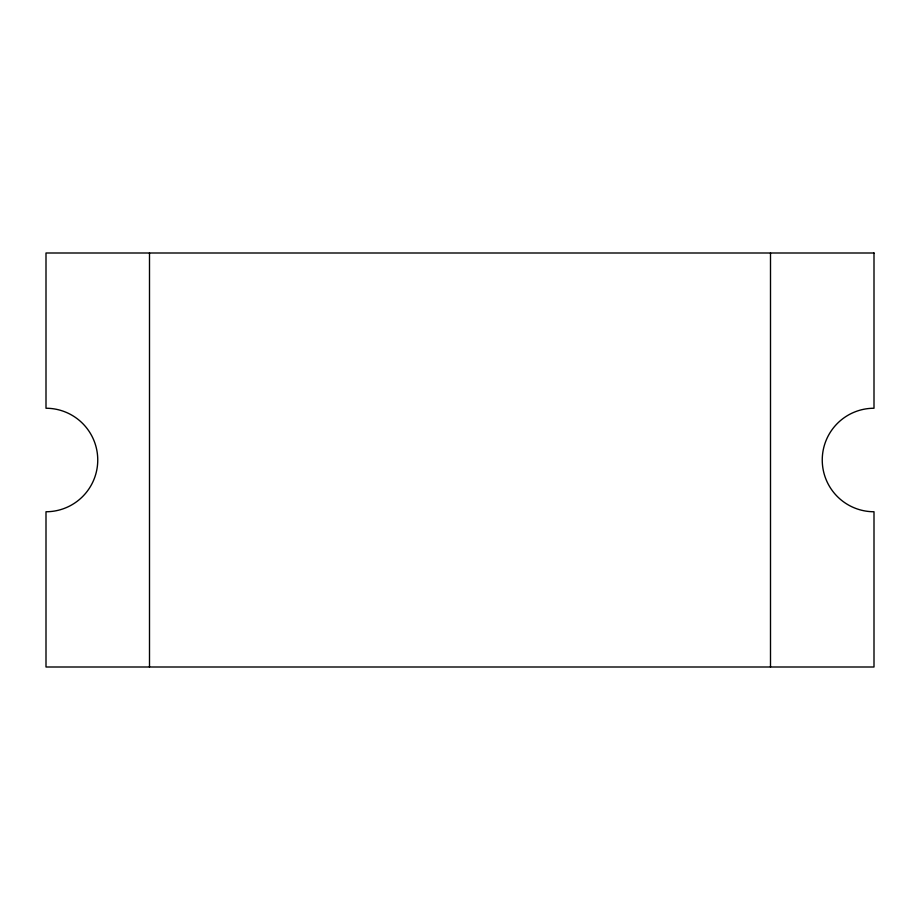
<?xml version="1.0" encoding="UTF-8"?>
<svg xmlns="http://www.w3.org/2000/svg" width="920" height="920" viewBox="0 0 920 920"><rect width="100%" height="100%" fill="white"/><g stroke="black" fill="none" stroke-linecap="round" stroke-linejoin="round"><path stroke-width="1.38" d="M770.5 253L770.5 667M149.5 253L149.5 667M874 253L874 408.25A51.75 51.75 0 0 0 822.25 460A51.75 51.75 0 0 0 874 511.75L874 667L46 667L46 511.75A51.75 51.75 0 0 0 97.75 460A51.75 51.75 0 0 0 46 408.25L46 253L874 253"/></g></svg>
